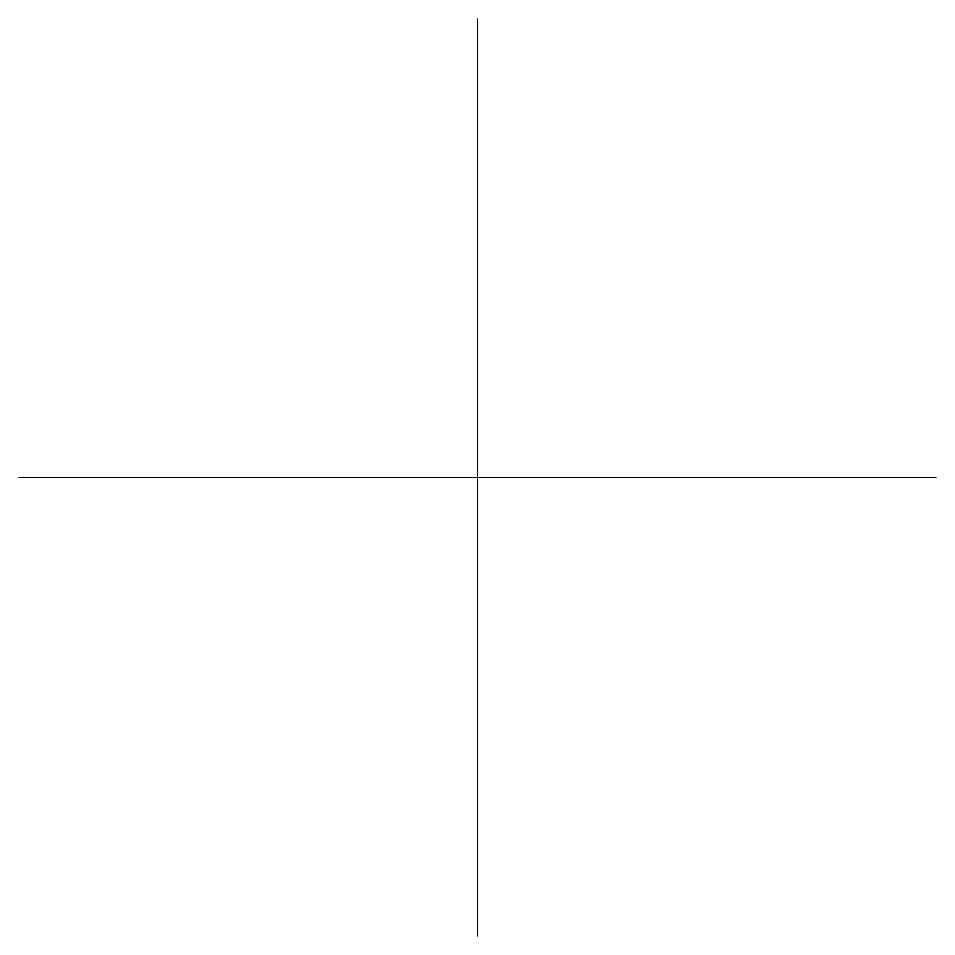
# Model space of a CAD drawing. Header units: millimetres. Extents: x -75 to 75, y -75 to 75.
import ezdxf

# ---------------------------------------------------------------- set-up
doc = ezdxf.new("R2010")
doc.units = ezdxf.units.MM
doc.header["$LTSCALE"] = 50
doc.layers.add('None', color=7, linetype='Continuous', lineweight=5)

# ---------------------------------------------------------------- blocks, each defined once
blk = doc.blocks.new('Group')
at = {"layer": 'None', "color": 7, "linetype": 'Continuous', "lineweight": 9, "transparency": 33554687}
for p, q in [((0, -75), (0, 75)), ((-75, 0), (75, 0))]:
    blk.add_line(p, q, dxfattribs=at)
blk = doc.blocks.new('column-a (2D)')
at = {"layer": 'None', "color": 7, "transparency": 33554687}
blk.add_blockref('Group', (0, 0), dxfattribs=at)
at = {"layer": 'None', "color": 0, "flags": 1}
for tag in ['instanceID', 'IFC_UUID']:
    blk.add_attdef(tag, (-75, -75), '', height=0.18, dxfattribs=at)

msp = doc.modelspace()

# ---------------------------------------------------------------- block references
at = {"layer": 'None', "color": 7, "transparency": 33554687}
msp.add_blockref('column-a (2D)', (0, 0), dxfattribs=at)

doc.saveas('drawing.dxf')
